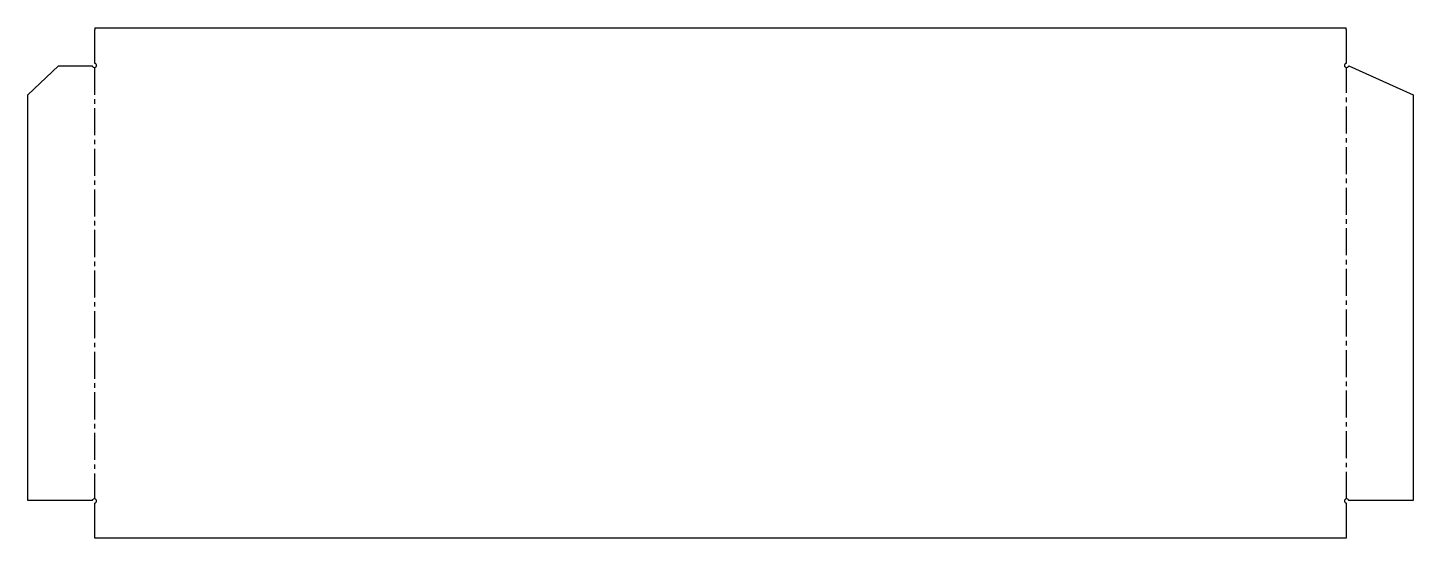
# Model space of a CAD drawing. Header units: millimetres. Extents: x 55 to 1030, y 75 to 434.
import ezdxf

# ---------------------------------------------------------------- set-up
doc = ezdxf.new("R2010")
doc.units = ezdxf.units.MM
doc.linetypes.add('CENTER2', pattern=[28.575, 19.05, -3.175, 3.175, -3.175])
doc.layers.add('ARTL', color=7, linetype='Continuous', true_color=0xffffff)

msp = doc.modelspace()

# ---------------------------------------------------------------- linework, layer by layer
at = {"layer": 'ARTL', "color": 7, "linetype": 'Continuous', "true_color": 0xffffff}
for p, q in [((102.01, 434.04), (102.01, 432.73)), ((102.01, 434.04), (982.97, 434.04)), ((102.01, 408.89), (102.01, 432.73)), ((982.97, 432.73), (982.97, 434.04)), ((982.97, 432.73), (982.97, 408.89)), ((54.78, 386.8), (76.39, 407.1)), ((76.39, 407.1), (100.23, 407.1)), ((102.99, 406.12), (102.75, 406.37)), ((982.24, 406.37), (981.99, 406.12)), ((984.76, 407.1), (1030.21, 386.8)), ((54.78, 101.14), (54.78, 386.8)), ((1030.21, 386.8), (1030.21, 101.14)), ((73.78, 101.14), (54.78, 101.14)), ((76.39, 101.14), (73.78, 101.14)), ((100.23, 101.14), (76.39, 101.14)), ((102.01, 74.52), (102.01, 99.36)), ((102.99, 102.12), (102.75, 101.88)), ((982.24, 101.88), (981.99, 102.12)), ((982.97, 99.36), (982.97, 74.52)), ((1030.21, 101.14), (984.76, 101.14)), ((982.97, 74.52), (102.01, 74.52))]:
    msp.add_line(p, q, dxfattribs=at)
at = {"layer": 'ARTL', "color": 7, "linetype": 'CENTER2', "true_color": 0xffffff}
for p, q in [((101.69, 405.93), (101.69, 102.32)), ((983.3, 102.32), (983.3, 405.93))]:
    msp.add_line(p, q, dxfattribs=at)
at = {"layer": 'ARTL', "color": 7, "linetype": 'Continuous', "true_color": 0xffffff}
for centre, start, end in [((101.69, 407.43), 192.46485, 209.63721), ((101.69, 407.43), 209.63721, 315), ((101.69, 407.43), 60.36279, 77.53515), ((101.69, 407.43), 315, 60.36279), ((983.3, 407.43), 119.63721, 225), ((983.3, 407.43), 225, 330.36279), ((983.3, 407.43), 102.46485, 119.63721), ((983.3, 407.43), 330.36279, 347.53515), ((101.69, 100.82), 150.36279, 167.53515), ((101.69, 100.82), 45, 150.36279), ((101.69, 100.82), 282.46485, 299.63721), ((101.69, 100.82), 299.63721, 45), ((983.3, 100.82), 135, 240.36279), ((983.3, 100.82), 29.63721, 135), ((983.3, 100.82), 240.36279, 257.53515), ((983.3, 100.82), 12.46485, 29.63721)]:
    msp.add_arc(centre, 1.5, start, end, dxfattribs=at)

doc.saveas('drawing.dxf')
